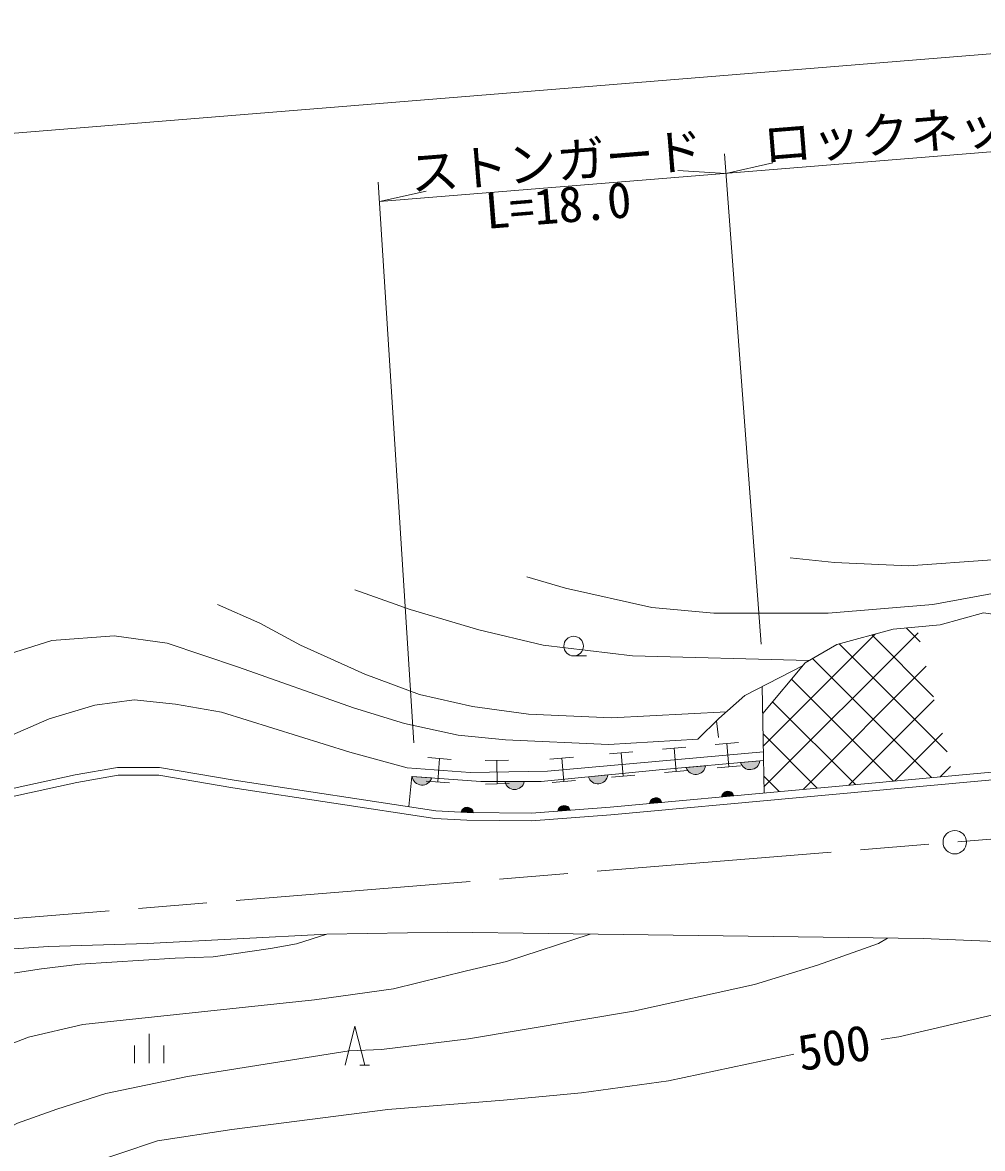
# Model space of a CAD drawing. Units: millimetres, scale not verified. Extents: x 40000 to 680000, y 20000 to 380000.
# Drawn here: x 404147 to 453184, y 260212 to 317736 of the extents above; entities that cross this region are included whole.
import ezdxf
from ezdxf.enums import TextEntityAlignment as Align

# ---------------------------------------------------------------- set-up
doc = ezdxf.new("R2010")
doc.units = ezdxf.units.MM
doc.header["$LTSCALE"] = 1000
doc.linetypes.add('CHAIN', pattern=[18.5, 12, -1.5, 3.5, -1.5])
for name, color, linetype, lineweight in [('M-BGD', 7, 'Continuous', 13), ('M-BMK', 2, 'CHAIN', 13), ('M-BMK-SRVR', 3, 'Continuous', 13), ('M-STR-HTXT', 7, 'Continuous', 13)]:
    doc.layers.add(name, color=color, linetype=linetype, lineweight=lineweight)
doc.styles.add('ＭＳ ゴシック', font='')
doc.styles.get('ＭＳ ゴシック').set_extended_font_data('MS Gothic')

msp = doc.modelspace()

# ---------------------------------------------------------------- hatches: boundary and pattern name
at = {"layer": 'M-BGD'}
for points in [[(439034, 279769, -0.82183), (438047, 279681)], [(441815, 280017, -0.82183), (440828, 279929)], [(425046, 279150, -0.82183), (424058, 279222)], [(434039, 279294, -0.82183), (433053, 279195)], [(429777, 278957, -0.82183), (428786, 278961)], [(440483, 278232), (439860, 278175, -0.84072)], [(436805, 277896), (436182, 277839, -0.84072)], [(427174, 277367), (426549, 277400, -0.84072)], [(432123, 277496), (431499, 277448, -0.84072)]]:
    msp.add_hatch(color=256, dxfattribs=at).paths.add_polyline_path(points)

# ---------------------------------------------------------------- linework, layer by layer
for p, q in [((441987, 280766), (447724, 286504)), ((442022, 278680), (449892, 286550)), ((450003, 286095), (449291, 286807)), ((451372, 280483), (445859, 285997)), ((450688, 283289), (447527, 286450)), ((432297, 285378), (432963, 285378)), ((444019, 278556), (450308, 284845)), ((450575, 279159), (444493, 285241)), ((448632, 278980), (443425, 284188)), ((442027, 278373), (441935, 283814)), ((446690, 278802), (442459, 283033)), ((446355, 278771), (450724, 283140)), ((439604, 282063), (439702, 281203)), ((444747, 278623), (441976, 281394)), ((448691, 278986), (451140, 281434)), ((436833, 280614), (438029, 280720)), ((439525, 280853), (440721, 280958)), ((440123, 280906), (440229, 279710)), ((424850, 280182), (426046, 280091)), ((431091, 280106), (432286, 280211)), ((431689, 280158), (431795, 278963)), ((434129, 280375), (435324, 280480)), ((434727, 280428), (434832, 279232)), ((437431, 280667), (437537, 279472)), ((425448, 280136), (425357, 278940)), ((427776, 280030), (428976, 280054)), ((428376, 280042), (428399, 278842)), ((439034, 279769), (438047, 279681)), ((439631, 279657), (440827, 279763)), ((441815, 280017), (440828, 279929)), ((451028, 279201), (451556, 279729)), ((425046, 279150), (424058, 279222)), ((431197, 278910), (432392, 279016)), ((434039, 279294), (433053, 279195)), ((434235, 279179), (435430, 279285)), ((436939, 279419), (438134, 279525)), ((442804, 278445), (442013, 279236)), ((424758, 278985), (425955, 278894)), ((427799, 278831), (428999, 278854)), ((429777, 278957), (428786, 278961)), ((436182, 277839), (436805, 277896)), ((439860, 278175), (440483, 278232)), ((426549, 277400), (427174, 277367)), ((431499, 277448), (432123, 277496)), ((410614, 264576), (410614, 266076)), ((409864, 264576), (409864, 265476)), ((411364, 264576), (411364, 265476)), ((421378, 264462), (421878, 264462))]:
    msp.add_line(p, q, dxfattribs=at)
for points in [[(429906, 289416), (431881, 288832), (436290, 287858), (439467, 287557), (445306, 287557), (450645, 288011), (455553, 288905), (458909, 289726), (461884, 290621), (465214, 291992), (466752, 292543)], [(443353, 290389), (445624, 290148), (449404, 289975), (453680, 290293), (457433, 290969), (459802, 291611), (460476, 291880)], [(421125, 288756), (423954, 287750), (427461, 286708), (430747, 285920), (435303, 285375), (444309, 285134)], [(414115, 287997), (416263, 287042), (418341, 285918), (421634, 284449), (424429, 283397), (427135, 282785), (429986, 282403), (434230, 282210), (440113, 282528)], [(441959, 282435), (444130, 285031), (445736, 285963), (448620, 286747), (451016, 286961), (453232, 287581), (454546, 287393), (455407, 287755), (458655, 287722), (464066, 287178), (466911, 286714), (469531, 285943), (472656, 284104), (475626, 281823)], [(382936, 274546), (385520, 275616), (391164, 278334), (393891, 280006), (396468, 281784), (399929, 283646), (403165, 285386), (405636, 286158), (408826, 286405), (411535, 286025), (415175, 284796), (421060, 282720), (423652, 281917), (426401, 281328), (428819, 281084), (434078, 280855), (438651, 281117), (439717, 282175), (441049, 283361), (443995, 284868)], [(390314, 275691), (394155, 277297), (398179, 278901), (402282, 280772), (405515, 282159), (407842, 282856), (409857, 283134), (411964, 282905), (414314, 282498), (420865, 280464), (423795, 279661), (427010, 279415), (430963, 279492), (441992, 280469)], [(381327, 273318), (406920, 278912), (409032, 279278), (411110, 279283), (414892, 278639), (425215, 277068), (426849, 276983), (430153, 276943), (434192, 277255), (443854, 278139), (463329, 279931), (475773, 280972), (475740, 281370), (463294, 280330), (443818, 278537), (434158, 277654), (430140, 277343), (426862, 277383), (425256, 277467), (414956, 279033), (411144, 279683), (408997, 279678), (406843, 279304), (381261, 273713)], [(423876, 277677), (424032, 279223), (427560, 278967), (430634, 278953), (436660, 279557), (441999, 280033)], [(398369, 270057), (405470, 270539), (410527, 270683), (419696, 271163), (425866, 271259), (430993, 271189), (450149, 270936), (453861, 270781), (458924, 270854), (462044, 271251), (467414, 272433), (469959, 273191), (473135, 274095), (476762, 274997), (492452, 276388), (507443, 276069)], [(448017, 265773), (448917, 265923), (460522, 268621), (466993, 270349), (471454, 272004), (476045, 274000), (477148, 274700)], [(383775, 254909), (386734, 256056), (389727, 257576), (393541, 259898), (397660, 262617), (400412, 264166), (402370, 265095), (404450, 265893), (407230, 266548), (409285, 266762), (419062, 267805), (423103, 268371), (426822, 269284), (428870, 269761), (433148, 271161)], [(394463, 256066), (400705, 259841), (403898, 261508), (405899, 262213), (408410, 263023), (412572, 263893), (420840, 265202), (422493, 265270), (426937, 265808), (435360, 267227), (441541, 268584), (444757, 269584), (447867, 270686), (448331, 270960)], [(402418, 268982), (405117, 269396), (407099, 269635), (411937, 269938), (413882, 270005), (416822, 270431), (418139, 270659), (419696, 271163)], [(420628, 264462), (421128, 266462), (421628, 264462)], [(402381, 256676), (404397, 257842), (407201, 259306), (411043, 260609), (414844, 261176), (422813, 262205), (428724, 262674), (432706, 263059), (437143, 263671), (443541, 265028)]]:
    msp.add_lwpolyline(points, dxfattribs=at)
msp.add_circle((432297, 285878), 500, dxfattribs=at)
for centre, radius, start, end in [((438532, 279822), 505, 196.26312, 353.92131), ((441312, 280070), 505, 196.26312, 353.92131), ((424559, 279283), 505, 187.01422, 344.67241), ((433537, 279342), 505, 196.90144, 354.55963), ((429282, 279057), 505, 190.90408, 348.56227), ((440177, 278149), 318, 15.1185, 175.33623), ((436498, 277813), 318, 15.1185, 175.33623), ((426859, 277329), 318, 6.90816, 167.12589), ((431816, 277418), 318, 14.31377, 174.5315)]:
    msp.add_arc(centre, radius, start, end, dxfattribs=at)
at = {"layer": 'M-BMK'}
msp.add_lwpolyline([(322858, 265379), (507400, 280384), (551170, 288661)], dxfattribs=at)
at = {"layer": 'M-BMK-SRVR'}
msp.add_circle((451768, 275861), 600, dxfattribs=at)
at = {"layer": 'M-STR-HTXT'}
for p, q in [((325454, 305722), (473208, 317736)), ((422379, 308586), (469418, 312411)), ((441873, 285980), (440002, 311023)), ((440077, 310026), (437626, 310169)), ((440077, 310026), (442472, 310563)), ((424132, 280944), (422315, 309585)), ((422379, 308586), (424774, 309124))]:
    msp.add_line(p, q, dxfattribs=at)

# ---------------------------------------------------------------- texts
at = {"layer": 'M-BGD', "style": 'ＭＳ ゴシック'}
msp.add_text('500', height=1833, rotation=9.453, dxfattribs=at).set_placement((445600, 265371), align=Align.MIDDLE_CENTER)
at = {"layer": 'M-STR-HTXT', "style": 'ＭＳ ゴシック'}
for s, p in [('ロックネット\u3000L=30.0', (454540, 311046)), ('ストンガード', (431538, 309176))]:
    msp.add_text(s, height=1833, rotation=4.649, dxfattribs=at).set_placement(p, align=Align.BOTTOM_CENTER)
msp.add_text('L=18.0', height=1833, rotation=4.649, dxfattribs=at).set_placement((431440, 309323), align=Align.TOP_CENTER)

doc.saveas('drawing.dxf')
